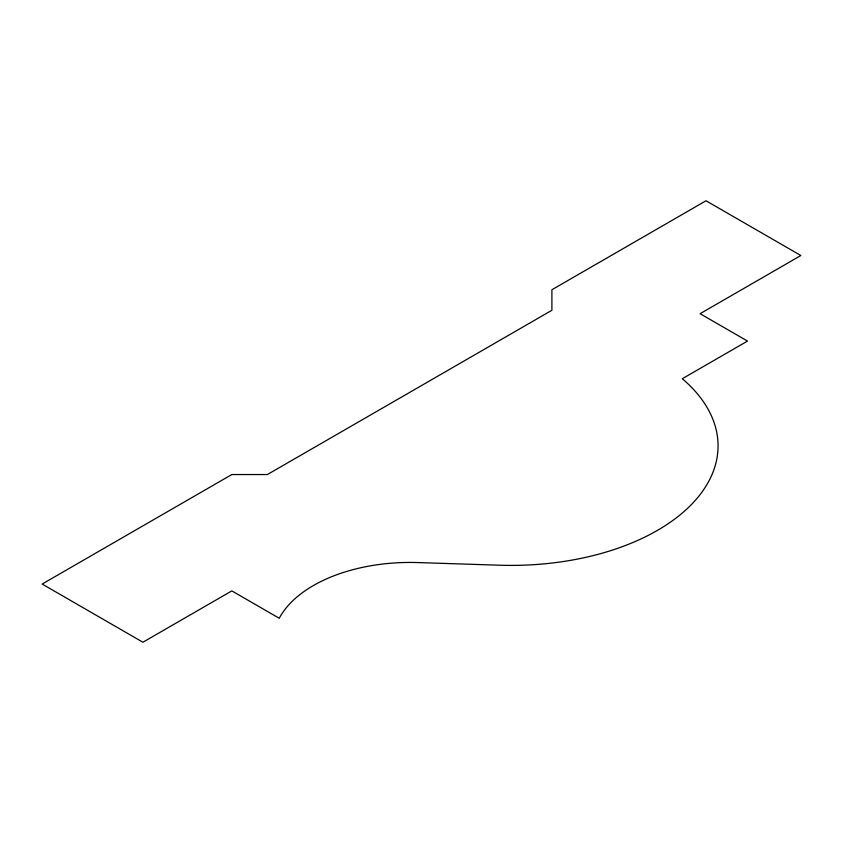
<?xml version="1.0" encoding="UTF-8"?>
<svg xmlns="http://www.w3.org/2000/svg" width="843" height="843" viewBox="0 0 843 843"><rect width="100%" height="100%" fill="white"/><g stroke="black" fill="none" stroke-linecap="round" stroke-linejoin="round"><path stroke-width="1.26" d="M231.825 474.546L42.15 584.051L142.91 642.229L231.825 590.89L279.244 618.267A136.893 79.031 0 0 1 417.791 562.566L499.404 565.21A207.041 119.527 0 0 0 691.186 504.767A207.041 119.527 0 0 0 682.303 378.728L747.509 341.078L700.09 313.701L800.85 255.524L706.012 200.771L551.902 289.75L551.902 310.277L267.389 474.546L231.825 474.546"/></g></svg>
